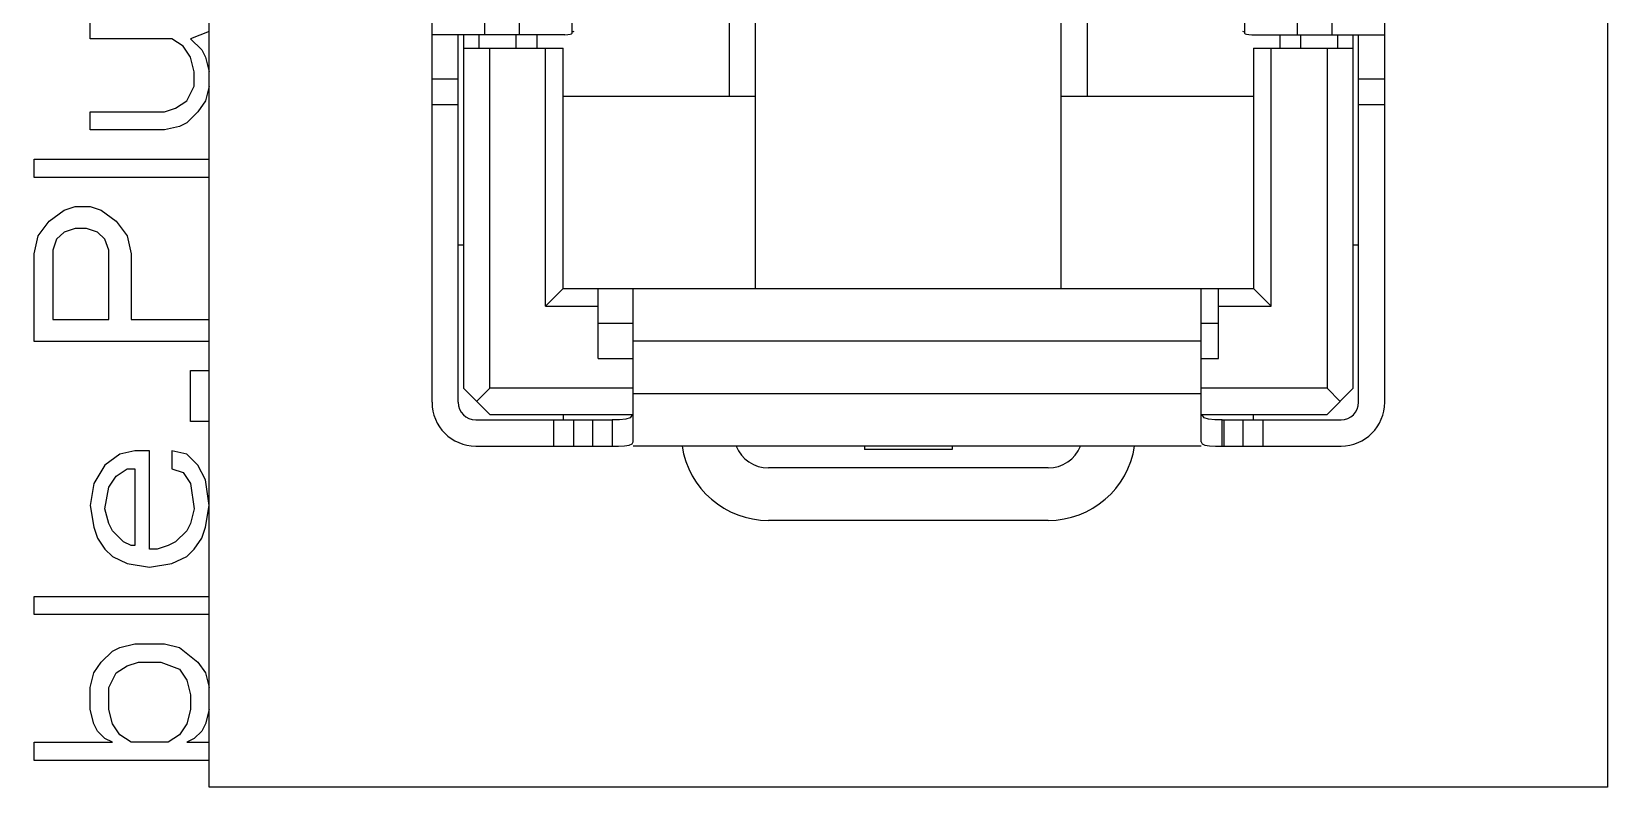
# Model space of a CAD drawing. Header units: millimetres. Extents: x 0 to 841, y 0 to 594.
# Drawn here: x 359.18 to 368.23, y 381.96 to 386.28 of the extents above; entities that cross this region are included whole.
import ezdxf

# ---------------------------------------------------------------- set-up
doc = ezdxf.new("R2010")
doc.units = ezdxf.units.MM
doc.header["$LTSCALE"] = 46.255
doc.layers.get('0').update_dxf_attribs({"linetype": 'CONTINUOUS'})
doc.layers.add('ASSEM_MEM', color=7, linetype='CONTINUOUS')
doc.layers.add('DETAIL', color=7, linetype='CONTINUOUS')
doc.styles.get("Standard").update_dxf_attribs({"font": 'txt', "width": 0.8})
doc.dimstyles.get("Standard").update_dxf_attribs({"dimtxt": 3, "dimasz": 2.1, "dimexe": 2, "dimexo": 1, "dimtad": 1, "dimzin": 0, "dimdsep": 46, "dimtxsty": 'STANDARD', "dimblk": '_FILLED', "dimblk1": '_FILLED', "dimblk2": '_FILLED', "dimcen": 0.09, "dimazin": 0, "dimtol": 1, "dimtp": 0.01, "dimtm": 0.01, "dimtfac": 1, "dimtofl": 0, "dimtmove": 0, "dimatfit": 3, "dimldrblk": '_FILLED', "dimfxl": 1, "dimtolj": 1, "dimtzin": 0, "dimarcsym": 0})

# ---------------------------------------------------------------- blocks, each defined once
blk = doc.blocks.new('_FILLED')
at = {"color": 0, "linetype": 'BYBLOCK'}
blk.add_solid([(0, 0), (-1, 0.1667), (-1, -0.1667)], dxfattribs=at)

msp = doc.modelspace()

# ---------------------------------------------------------------- linework, layer by layer
at = {"layer": 'ASSEM_MEM', "color": 7, "linetype": 'CONTINUOUS'}
for p, q in [((366.9247, 384.1649), (366.9247, 396.6649)), ((365.0747, 384.8149), (365.0747, 396.0149)), ((365.2247, 385.9149), (365.2247, 394.9149)), ((363.1747, 394.3449), (363.1747, 385.9149)), ((363.3247, 384.8149), (363.3247, 394.3449)), ((361.4747, 384.1649), (361.4747, 389.7549)), ((368.1997, 388.9149), (368.1997, 381.9649)), ((360.1997, 381.9649), (360.1997, 388.5149)), ((361.7747, 386.9649), (361.7747, 386.2649)), ((361.9747, 386.2649), (361.9747, 386.9649)), ((362.2747, 386.9565), (362.2747, 386.2733)), ((366.1247, 386.2733), (366.1247, 386.9565)), ((366.4247, 386.9649), (366.4247, 386.2649)), ((366.6247, 386.2649), (366.6247, 386.9649)), ((362.2345, 386.2649), (361.4747, 386.2649)), ((361.6247, 384.1649), (361.6247, 386.2649)), ((361.6547, 386.2649), (361.6547, 384.2449)), ((361.7447, 386.1899), (361.7447, 386.2649)), ((361.9547, 386.2649), (361.9547, 386.1899)), ((362.0747, 386.2649), (362.0747, 386.1899)), ((366.1648, 386.2649), (366.9247, 386.2649)), ((366.3247, 386.2649), (366.3247, 386.1899)), ((366.4447, 386.1899), (366.4447, 386.2649)), ((366.6547, 386.2649), (366.6547, 386.1899)), ((366.7447, 384.2449), (366.7447, 386.2649)), ((366.7747, 384.1649), (366.7747, 386.2649)), ((361.6547, 386.1899), (362.2247, 386.1899)), ((361.8047, 384.2449), (361.8047, 386.1899)), ((362.1247, 384.7149), (362.1247, 386.1899)), ((362.2247, 384.8149), (362.2247, 386.1899)), ((366.1747, 386.1899), (366.7447, 386.1899)), ((366.1747, 386.1899), (366.1747, 384.8149)), ((366.2747, 384.7149), (366.2747, 386.1899)), ((366.5947, 386.1899), (366.5947, 384.2449)), ((361.4747, 386.0149), (361.6247, 386.0149)), ((366.7747, 386.0149), (366.9247, 386.0149)), ((361.6247, 385.8649), (361.4747, 385.8649)), ((362.2247, 385.9149), (363.3247, 385.9149)), ((365.0747, 385.9149), (366.1747, 385.9149)), ((366.9247, 385.8649), (366.7747, 385.8649)), ((361.6247, 385.0649), (361.6547, 385.0649)), ((366.7447, 385.0649), (366.7747, 385.0649)), ((362.2247, 384.8149), (362.1247, 384.7149)), ((362.2247, 384.8149), (366.1747, 384.8149)), ((362.4247, 384.4149), (362.4247, 384.8149)), ((362.6247, 383.9399), (362.6247, 384.8149)), ((365.8747, 383.9399), (365.8747, 384.8149)), ((365.9747, 384.4149), (365.9747, 384.8149)), ((366.2747, 384.7149), (366.1747, 384.8149)), ((362.1247, 384.7149), (362.4247, 384.7149)), ((365.9747, 384.7149), (366.2747, 384.7149)), ((362.6247, 384.6149), (362.4247, 384.6149)), ((365.9747, 384.6149), (365.8747, 384.6149)), ((365.8747, 384.5149), (362.6247, 384.5149)), ((362.4247, 384.4149), (362.6247, 384.4149)), ((365.8747, 384.4149), (365.9747, 384.4149)), ((361.6547, 384.2449), (361.8047, 384.0949)), ((361.7297, 384.1699), (361.8047, 384.2449)), ((362.6247, 384.2449), (361.8047, 384.2449)), ((366.5947, 384.2449), (365.8747, 384.2449)), ((366.6697, 384.1699), (366.5947, 384.2449)), ((366.5947, 384.0949), (366.7447, 384.2449)), ((362.6247, 384.2149), (365.8747, 384.2149)), ((361.7247, 384.0649), (362.5047, 384.0649)), ((361.8047, 384.0949), (362.6208, 384.0949)), ((362.1722, 383.9149), (362.1722, 384.0649)), ((362.2247, 384.0949), (362.2247, 384.0649)), ((362.2834, 384.0649), (362.2834, 383.9149)), ((362.3947, 383.9149), (362.3947, 384.0649)), ((362.5047, 384.0649), (362.5047, 383.9149)), ((365.8785, 384.0949), (366.5947, 384.0949)), ((365.9947, 384.0649), (366.6747, 384.0649)), ((365.9947, 383.9149), (365.9947, 384.0649)), ((366.0047, 384.0649), (366.0047, 383.9149)), ((366.1159, 383.9149), (366.1159, 384.0649)), ((366.1747, 384.0649), (366.1747, 384.0949)), ((366.2271, 384.0649), (366.2271, 383.9149)), ((361.7247, 383.9149), (362.5424, 383.915)), ((365.8747, 383.9149), (362.6247, 383.9149)), ((363.9497, 383.9149), (363.9497, 383.8949)), ((364.4497, 383.8949), (363.9497, 383.8949)), ((364.4497, 383.9149), (364.4497, 383.8949)), ((364.9997, 383.7899), (363.3997, 383.7899)), ((364.9997, 383.4899), (363.3997, 383.4899)), ((368.1997, 381.9649), (360.1997, 381.9649))]:
    msp.add_line(p, q, dxfattribs=at)
at = {"layer": 'ASSEM_MEM', "color": 40, "linetype": 'CONTINUOUS'}
for p, q in [((359.5188, 386.2425), (359.5188, 386.3467)), ((359.9869, 386.2425), (359.5188, 386.2425)), ((360.0507, 386.2009), (359.9869, 386.2425)), ((360.1997, 386.2842), (360.0933, 386.2425)), ((360.0933, 386.2425), (360.1571, 386.18)), ((360.0933, 386.1384), (360.0507, 386.2009)), ((360.1145, 386.055), (360.0933, 386.1384)), ((360.1571, 386.18), (360.1784, 386.1384)), ((360.1784, 386.1384), (360.1997, 386.055)), ((360.1145, 385.9717), (360.1145, 386.055)), ((360.072, 385.8884), (360.1145, 385.9717)), ((360.1997, 385.9717), (360.1784, 385.8884)), ((360.0082, 385.8467), (360.072, 385.8884)), ((360.1784, 385.8884), (360.1358, 385.8259)), ((359.5188, 385.8259), (359.9443, 385.8259)), ((359.5188, 385.7217), (359.5188, 385.8259)), ((359.9443, 385.8259), (360.0082, 385.8467)), ((360.1358, 385.8259), (360.072, 385.7634)), ((359.9443, 385.7217), (359.5188, 385.7217)), ((360.0294, 385.7425), (359.9443, 385.7217)), ((360.072, 385.7634), (360.0294, 385.7425)), ((359.1997, 385.555), (360.1997, 385.555)), ((359.1997, 385.4509), (359.1997, 385.555)), ((360.1997, 385.4509), (359.1997, 385.4509)), ((359.2848, 385.2009), (359.3699, 385.2634)), ((359.3699, 385.2634), (359.4337, 385.2842)), ((359.4337, 385.2842), (359.5188, 385.2842)), ((359.5188, 385.2842), (359.5826, 385.2634)), ((359.5826, 385.2634), (359.6677, 385.2009)), ((359.2209, 385.1175), (359.2848, 385.2009)), ((359.3699, 385.1384), (359.3273, 385.0967)), ((359.4337, 385.1592), (359.3699, 385.1384)), ((359.4975, 385.1592), (359.4337, 385.1592)), ((359.5614, 385.1384), (359.4975, 385.1592)), ((359.6039, 385.0967), (359.5614, 385.1384)), ((359.6677, 385.2009), (359.7316, 385.1175)), ((359.1997, 385.0134), (359.2209, 385.1175)), ((359.3273, 385.0967), (359.306, 385.0342)), ((359.6252, 385.0342), (359.6039, 385.0967)), ((359.7316, 385.1175), (359.7528, 385.0134)), ((359.1997, 384.5134), (359.1997, 385.0134)), ((359.306, 385.0342), (359.306, 384.6384)), ((359.6252, 384.6384), (359.6252, 385.0342)), ((359.7528, 385.0134), (359.7528, 384.6384)), ((359.306, 384.6384), (359.6252, 384.6384)), ((359.7528, 384.6384), (360.1997, 384.6384)), ((360.1997, 384.5134), (359.1997, 384.5134)), ((360.0933, 384.3467), (360.1997, 384.3467)), ((360.0933, 384.055), (360.0933, 384.3467)), ((360.1997, 384.055), (360.0933, 384.055)), ((359.7741, 383.8884), (359.689, 383.8675)), ((359.8592, 383.8884), (359.7741, 383.8884)), ((359.8592, 383.3259), (359.8592, 383.8884)), ((360.072, 383.8675), (359.9869, 383.8884)), ((359.9869, 383.8884), (359.9869, 383.7842)), ((359.6039, 383.805), (359.5401, 383.7009)), ((359.689, 383.8675), (359.6039, 383.805)), ((359.6677, 383.7425), (359.7316, 383.7842)), ((359.7316, 383.7842), (359.7741, 383.7842)), ((359.7741, 383.7842), (359.7741, 383.3467)), ((359.9869, 383.7842), (360.0507, 383.7634)), ((360.1358, 383.805), (360.072, 383.8675)), ((360.1784, 383.7217), (360.1358, 383.805)), ((359.5401, 383.7009), (359.5188, 383.5759)), ((359.6252, 383.68), (359.6677, 383.7425)), ((360.0507, 383.7634), (360.0933, 383.7009)), ((360.0933, 383.7009), (360.1145, 383.555)), ((360.1997, 383.5759), (360.1784, 383.7217)), ((359.6039, 383.555), (359.6252, 383.68)), ((359.5188, 383.5759), (359.5401, 383.4509)), ((359.6252, 383.4717), (359.6039, 383.555)), ((360.1145, 383.555), (360.0933, 383.4717)), ((360.1784, 383.4509), (360.1997, 383.5759)), ((359.5401, 383.4509), (359.5614, 383.3884)), ((359.6465, 383.43), (359.6252, 383.4717)), ((359.7103, 383.3675), (359.6465, 383.43)), ((360.072, 383.43), (360.0082, 383.3675)), ((360.0933, 383.4717), (360.072, 383.43)), ((360.1571, 383.3884), (360.1784, 383.4509)), ((359.5614, 383.3884), (359.6039, 383.3259)), ((359.7528, 383.3467), (359.7103, 383.3675)), ((359.7741, 383.3467), (359.7528, 383.3467)), ((359.9656, 383.3467), (359.9018, 383.3259)), ((360.0082, 383.3675), (359.9656, 383.3467)), ((360.1145, 383.3259), (360.1571, 383.3884)), ((359.6039, 383.3259), (359.6465, 383.2842)), ((359.6465, 383.2842), (359.7316, 383.2425)), ((359.7316, 383.2425), (359.8592, 383.2217)), ((359.9018, 383.3259), (359.8592, 383.3259)), ((359.8592, 383.2217), (359.9869, 383.2425)), ((359.9869, 383.2425), (360.072, 383.2842)), ((360.072, 383.2842), (360.1145, 383.3259)), ((359.1997, 383.055), (360.1997, 383.055)), ((359.1997, 382.9509), (359.1997, 383.055)), ((360.1997, 382.9509), (359.1997, 382.9509)), ((359.5826, 382.68), (359.6465, 382.7425)), ((359.6465, 382.7425), (359.689, 382.7634)), ((359.689, 382.7634), (359.7741, 382.7842)), ((359.7741, 382.7842), (359.9443, 382.7842)), ((359.9443, 382.7842), (360.0294, 382.7634)), ((360.0294, 382.7634), (360.1358, 382.68)), ((359.5188, 382.5342), (359.5401, 382.6175)), ((359.5401, 382.6175), (359.5826, 382.68)), ((359.6252, 382.5342), (359.6677, 382.6175)), ((359.6677, 382.6175), (359.7316, 382.6592)), ((359.7316, 382.6592), (359.7954, 382.68)), ((359.7954, 382.68), (359.9231, 382.68)), ((359.9231, 382.68), (360.0294, 382.6384)), ((360.0294, 382.6384), (360.072, 382.5759)), ((360.1358, 382.68), (360.1784, 382.6175)), ((360.1784, 382.6175), (360.1997, 382.5342)), ((359.5188, 382.4092), (359.5188, 382.5342)), ((359.6252, 382.4092), (359.6252, 382.5342)), ((360.072, 382.5759), (360.0933, 382.4925)), ((360.0933, 382.4925), (360.0933, 382.4092)), ((359.5401, 382.3259), (359.5188, 382.4092)), ((359.6465, 382.3259), (359.6252, 382.4092)), ((360.0933, 382.4092), (360.072, 382.3259)), ((360.1997, 382.4092), (360.1784, 382.3259)), ((359.5614, 382.2842), (359.5401, 382.3259)), ((359.6039, 382.2425), (359.5614, 382.2842)), ((359.689, 382.2634), (359.6465, 382.3259)), ((359.7528, 382.2217), (359.689, 382.2634)), ((360.0294, 382.2634), (359.9656, 382.2217)), ((360.072, 382.3259), (360.0294, 382.2634)), ((360.1571, 382.2842), (360.1145, 382.2425)), ((360.1784, 382.3259), (360.1571, 382.2842)), ((359.1997, 382.2217), (359.6465, 382.2217)), ((359.1997, 382.1175), (359.1997, 382.2217)), ((359.6465, 382.2217), (359.6039, 382.2425)), ((359.9656, 382.2217), (359.7528, 382.2217)), ((360.1145, 382.2425), (360.072, 382.2217)), ((360.072, 382.2217), (360.1997, 382.2217)), ((360.1997, 382.1175), (359.1997, 382.1175))]:
    msp.add_line(p, q, dxfattribs=at)
at = {"layer": 'ASSEM_MEM', "color": 7, "linetype": 'CONTINUOUS'}
for points in [[(362.6208, 384.0949), (362.6074, 384.0766), (362.5827, 384.0677), (362.547, 384.0651), (362.5047, 384.0649)], [(365.9947, 384.0649), (365.9523, 384.0651), (365.9166, 384.0677), (365.8919, 384.0766), (365.8785, 384.0949)], [(362.5424, 383.915), (362.5766, 383.9159), (362.603, 383.9193), (362.6193, 383.9271), (362.6247, 383.9399)], [(365.8747, 383.9399), (365.8802, 383.9269), (365.8965, 383.9192), (365.9227, 383.9159), (365.9566, 383.915), (366.6747, 383.9149)]]:
    msp.add_lwpolyline(points, dxfattribs=at)
for centre, radius, start, end in [((361.7247, 384.1649), 0.25, 180, 270), ((361.7247, 384.1649), 0.1, 180, 270), ((366.6747, 384.1649), 0.25, 270, 360), ((366.6747, 384.1649), 0.1, 270, 360), ((363.3997, 383.9899), 0.5, 188.62763, 270), ((363.3997, 383.9899), 0.2, 202.02869, 270), ((364.9997, 383.9899), 0.5, 270, 351.37237), ((364.9997, 383.9899), 0.2, 270, 337.97131)]:
    msp.add_arc(centre, radius, start, end, dxfattribs=at)
for centre, major_axis, start_param, end_param in [((361.9747, 386.2733), (0.3, 0), -0.523599, 0), ((362.6247, 386.2789), (0.35, 0), 2.879793, 2.966982), ((365.7747, 386.2789), (0.35, 0), 0, 0.261799), ((366.4247, 386.2733), (0.3, 0), -3.141593, -2.617994)]:
    msp.add_ellipse(centre, major_axis=major_axis, ratio=0.05608, start_param=start_param, end_param=end_param, dxfattribs=at)

# ---------------------------------------------------------------- leaders
at = {"layer": 'DETAIL', "color": 7, "linetype": 'CONTINUOUS'}
for points in [[(351.1897, 394.4249), (358.3746, 348.257), (374.6212, 338.7161)], [(363.5584, 390.4993), (387.2054, 381.6835)]]:
    msp.add_leader(points, dimstyle='STANDARD', override={"dimtad": 0}, dxfattribs=at)

doc.saveas('drawing.dxf')
